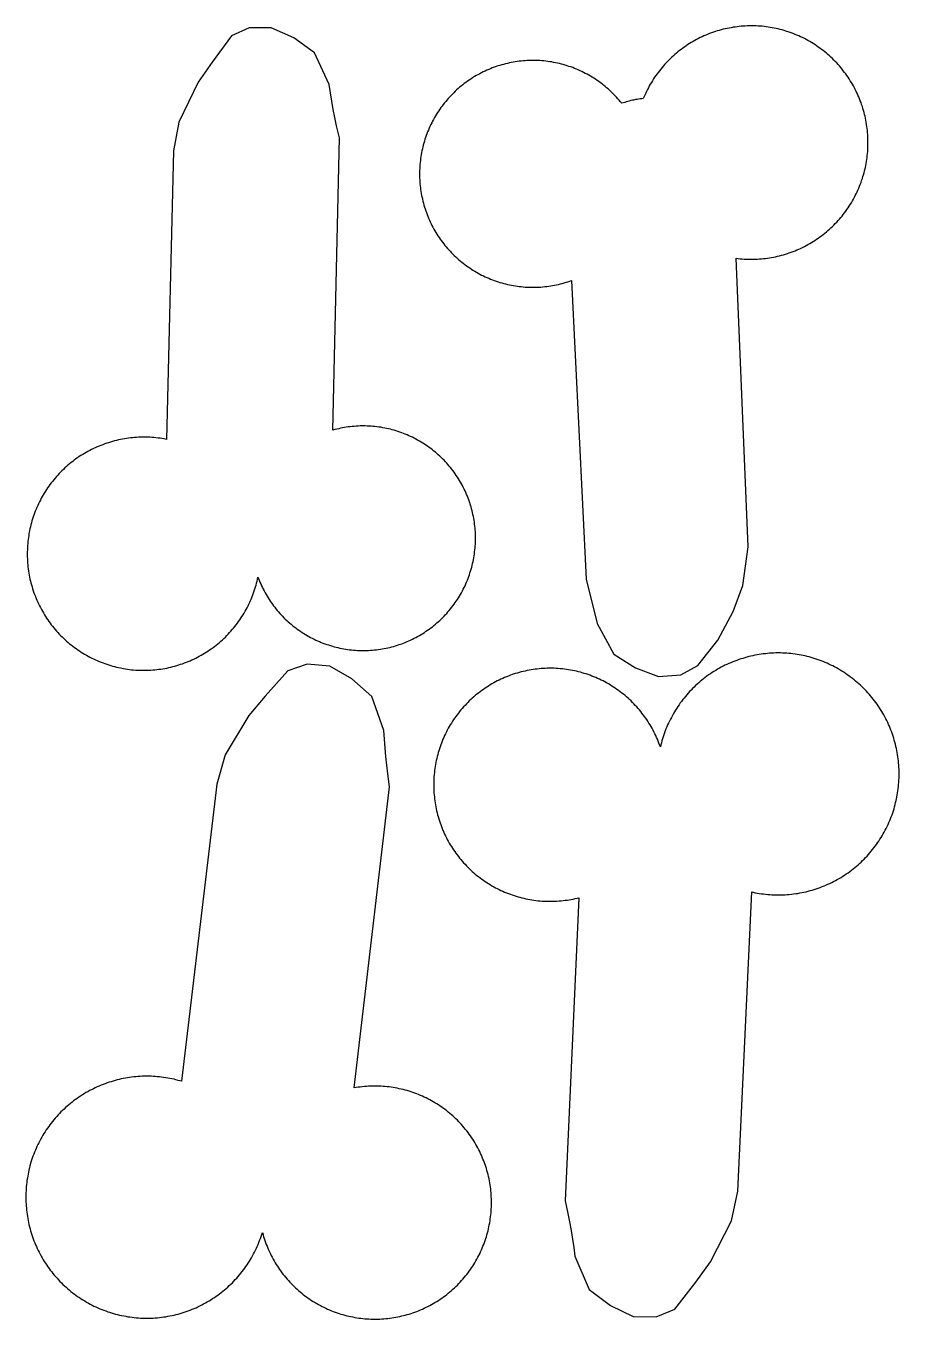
# Model space of a CAD drawing. Extents: x -246 to 246, y -104 to 199.
# Drawn here: x 151.17 to 160.8, y -1.19 to 13.06 of the extents above; entities that cross this region are included whole.
import ezdxf

# ---------------------------------------------------------------- set-up
doc = ezdxf.new("R2010")
doc.units = 0
doc.layers.add('Add_Red', color=1, linetype='Continuous')

msp = doc.modelspace()

# ---------------------------------------------------------------- linework, layer by layer
at = {"layer": 'Add_Red'}
for points in [[(152.506, 5.959), (152.528, 5.96), (152.551, 5.961), (152.573, 5.963), (152.595, 5.965), (152.618, 5.967), (152.64, 5.97), (152.662, 5.973), (152.684, 5.976), (152.706, 5.98), (152.728, 5.984), (152.75, 5.989), (152.772, 5.994), (152.794, 6), (152.816, 6.005), (152.837, 6.011), (152.859, 6.018), (152.88, 6.025), (152.901, 6.032), (152.922, 6.04), (152.943, 6.048), (152.964, 6.056), (152.985, 6.065), (153.005, 6.074), (153.025, 6.083), (153.046, 6.093), (153.066, 6.103), (153.085, 6.114), (153.105, 6.125), (153.124, 6.136), (153.144, 6.147), (153.163, 6.159), (153.181, 6.171), (153.2, 6.184), (153.218, 6.197), (153.237, 6.21), (153.254, 6.223), (153.272, 6.237), (153.29, 6.251), (153.307, 6.266), (153.324, 6.28), (153.34, 6.295), (153.357, 6.311), (153.373, 6.326), (153.389, 6.342), (153.404, 6.358), (153.42, 6.374), (153.435, 6.391), (153.449, 6.408), (153.464, 6.425), (153.478, 6.442), (153.492, 6.46), (153.505, 6.478), (153.519, 6.496), (153.531, 6.514), (153.544, 6.533), (153.556, 6.552), (153.568, 6.571), (153.58, 6.59), (153.591, 6.609), (153.602, 6.629), (153.612, 6.649), (153.623, 6.669), (153.632, 6.689), (153.642, 6.709), (153.651, 6.73), (153.66, 6.75), (153.668, 6.771), (153.676, 6.792), (153.684, 6.813), (153.691, 6.834), (153.698, 6.855), (153.705, 6.877), (153.711, 6.898), (153.717, 6.92), (153.722, 6.942), (153.728, 6.964), (153.732, 6.985), (153.746, 6.951), (153.754, 6.931), (153.763, 6.911), (153.772, 6.891), (153.781, 6.872), (153.79, 6.853), (153.8, 6.833), (153.811, 6.814), (153.821, 6.796), (153.832, 6.777), (153.844, 6.759), (153.855, 6.74), (153.867, 6.722), (153.879, 6.705), (153.892, 6.687), (153.905, 6.67), (153.918, 6.653), (153.931, 6.636), (153.945, 6.619), (153.959, 6.603), (153.973, 6.586), (153.988, 6.57), (154.003, 6.555), (154.018, 6.539), (154.033, 6.524), (154.049, 6.509), (154.065, 6.495), (154.081, 6.481), (154.097, 6.467), (154.114, 6.453), (154.131, 6.439), (154.148, 6.426), (154.166, 6.413), (154.183, 6.401), (154.201, 6.389), (154.219, 6.377), (154.237, 6.365), (154.256, 6.354), (154.274, 6.343), (154.293, 6.332), (154.312, 6.322), (154.331, 6.312), (154.35, 6.302), (154.37, 6.293), (154.39, 6.284), (154.409, 6.275), (154.429, 6.267), (154.449, 6.259), (154.47, 6.252), (154.49, 6.244), (154.51, 6.238), (154.531, 6.231), (154.552, 6.225), (154.572, 6.219), (154.593, 6.214), (154.614, 6.209), (154.635, 6.204), (154.657, 6.2), (154.678, 6.196), (154.699, 6.192), (154.72, 6.189), (154.742, 6.186), (154.763, 6.184), (154.785, 6.182), (154.806, 6.18), (154.828, 6.179), (154.849, 6.178), (154.871, 6.177), (154.893, 6.177), (154.93, 6.178), (154.952, 6.179), (154.973, 6.18), (154.995, 6.181), (155.016, 6.183), (155.038, 6.186), (155.059, 6.188), (155.081, 6.191), (155.102, 6.195), (155.123, 6.199), (155.144, 6.203), (155.165, 6.208), (155.186, 6.212), (155.207, 6.218), (155.228, 6.223), (155.249, 6.229), (155.269, 6.236), (155.29, 6.243), (155.316, 6.252), (155.336, 6.259), (155.356, 6.267), (155.376, 6.275), (155.396, 6.284), (155.415, 6.293), (155.435, 6.302), (155.454, 6.312), (155.473, 6.322), (155.492, 6.332), (155.511, 6.343), (155.53, 6.354), (155.548, 6.365), (155.566, 6.377), (155.584, 6.389), (155.602, 6.401), (155.62, 6.413), (155.637, 6.426), (155.654, 6.439), (155.671, 6.453), (155.688, 6.467), (155.704, 6.481), (155.72, 6.495), (155.736, 6.509), (155.752, 6.524), (155.767, 6.539), (155.783, 6.555), (155.797, 6.57), (155.812, 6.586), (155.826, 6.603), (155.84, 6.619), (155.854, 6.636), (155.867, 6.653), (155.881, 6.67), (155.893, 6.687), (155.906, 6.705), (155.918, 6.722), (155.93, 6.74), (155.942, 6.759), (155.953, 6.777), (155.964, 6.796), (155.975, 6.814), (155.985, 6.833), (155.995, 6.853), (156.005, 6.872), (156.014, 6.891), (156.023, 6.911), (156.031, 6.931), (156.04, 6.951), (156.048, 6.971), (156.055, 6.991), (156.062, 7.011), (156.069, 7.032), (156.076, 7.052), (156.082, 7.073), (156.088, 7.094), (156.093, 7.115), (156.098, 7.136), (156.103, 7.157), (156.107, 7.178), (156.111, 7.199), (156.114, 7.221), (156.118, 7.242), (156.12, 7.263), (156.123, 7.285), (156.125, 7.306), (156.127, 7.328), (156.128, 7.349), (156.129, 7.371), (156.13, 7.393), (156.13, 7.414), (156.129, 7.44), (156.129, 7.462), (156.128, 7.483), (156.126, 7.505), (156.125, 7.526), (156.122, 7.548), (156.12, 7.569), (156.117, 7.59), (156.114, 7.612), (156.11, 7.633), (156.106, 7.654), (156.102, 7.675), (156.097, 7.697), (156.092, 7.717), (156.086, 7.738), (156.081, 7.759), (156.074, 7.78), (156.062, 7.817), (156.055, 7.837), (156.048, 7.857), (156.04, 7.878), (156.031, 7.897), (156.023, 7.917), (156.014, 7.937), (156.005, 7.956), (155.995, 7.976), (155.985, 7.995), (155.975, 8.014), (155.964, 8.033), (155.953, 8.051), (155.942, 8.07), (155.93, 8.088), (155.918, 8.106), (155.906, 8.124), (155.893, 8.141), (155.881, 8.159), (155.867, 8.176), (155.854, 8.193), (155.84, 8.209), (155.826, 8.226), (155.812, 8.242), (155.797, 8.258), (155.783, 8.273), (155.767, 8.289), (155.752, 8.304), (155.736, 8.319), (155.72, 8.333), (155.704, 8.348), (155.688, 8.362), (155.671, 8.375), (155.654, 8.389), (155.637, 8.402), (155.62, 8.415), (155.602, 8.427), (155.584, 8.44), (155.566, 8.452), (155.548, 8.463), (155.53, 8.474), (155.511, 8.485), (155.492, 8.496), (155.473, 8.506), (155.454, 8.516), (155.435, 8.526), (155.415, 8.535), (155.396, 8.544), (155.376, 8.553), (155.356, 8.561), (155.336, 8.569), (155.316, 8.577), (155.295, 8.584), (155.275, 8.591), (155.254, 8.597), (155.234, 8.603), (155.213, 8.609), (155.192, 8.614), (155.171, 8.619), (155.15, 8.624), (155.129, 8.628), (155.107, 8.632), (155.086, 8.636), (155.065, 8.639), (155.043, 8.642), (155.022, 8.644), (155, 8.646), (154.979, 8.648), (154.957, 8.649), (154.936, 8.65), (154.914, 8.651), (154.893, 8.651), (154.857, 8.651), (154.835, 8.65), (154.814, 8.649), (154.792, 8.647), (154.771, 8.645), (154.749, 8.643), (154.728, 8.64), (154.706, 8.637), (154.685, 8.634), (154.664, 8.63), (154.643, 8.626), (154.622, 8.621), (154.601, 8.616), (154.58, 8.611), (154.559, 8.605), (154.631, 11.824), (154.599, 11.959), (154.579, 12.049), (154.561, 12.139), (154.545, 12.23), (154.53, 12.321), (154.516, 12.413), (154.354, 12.762), (154.126, 12.927), (153.879, 13.039), (153.636, 13.036), (153.441, 12.949), (153.226, 12.659), (153.072, 12.439), (152.86, 11.999), (152.802, 11.681), (152.726, 8.503), (152.697, 8.508), (152.675, 8.512), (152.653, 8.515), (152.631, 8.518), (152.608, 8.521), (152.586, 8.523), (152.564, 8.524), (152.541, 8.526), (152.519, 8.527), (152.497, 8.527), (152.474, 8.528), (152.438, 8.527), (152.416, 8.526), (152.394, 8.525), (152.371, 8.523), (152.349, 8.521), (152.327, 8.519), (152.304, 8.516), (152.282, 8.513), (152.26, 8.51), (152.238, 8.506), (152.216, 8.501), (152.194, 8.497), (152.172, 8.492), (152.15, 8.486), (152.129, 8.48), (152.107, 8.474), (152.086, 8.467), (152.065, 8.46), (152.043, 8.453), (152.022, 8.445), (152.001, 8.437), (151.981, 8.429), (151.96, 8.42), (151.94, 8.411), (151.919, 8.402), (151.899, 8.392), (151.879, 8.381), (151.859, 8.371), (151.84, 8.36), (151.82, 8.349), (151.801, 8.337), (151.782, 8.325), (151.763, 8.313), (151.745, 8.3), (151.727, 8.288), (151.708, 8.274), (151.691, 8.261), (151.673, 8.247), (151.656, 8.233), (151.638, 8.218), (151.621, 8.204), (151.605, 8.189), (151.588, 8.173), (151.572, 8.158), (151.557, 8.142), (151.541, 8.126), (151.526, 8.109), (151.511, 8.093), (151.496, 8.076), (151.482, 8.058), (151.468, 8.041), (151.454, 8.023), (151.44, 8.005), (151.427, 7.987), (151.414, 7.969), (151.402, 7.95), (151.39, 7.931), (151.378, 7.912), (151.366, 7.893), (151.355, 7.874), (151.344, 7.854), (151.334, 7.834), (151.324, 7.814), (151.314, 7.794), (151.305, 7.774), (151.295, 7.753), (151.287, 7.733), (151.278, 7.712), (151.27, 7.691), (151.263, 7.67), (151.256, 7.649), (151.249, 7.627), (151.242, 7.606), (151.236, 7.584), (151.23, 7.563), (151.225, 7.541), (151.22, 7.519), (151.215, 7.497), (151.209, 7.466), (151.206, 7.444), (151.202, 7.422), (151.199, 7.4), (151.197, 7.378), (151.195, 7.355), (151.193, 7.333), (151.192, 7.311), (151.191, 7.288), (151.19, 7.266), (151.19, 7.243), (151.19, 7.21), (151.191, 7.187), (151.192, 7.165), (151.194, 7.142), (151.196, 7.12), (151.198, 7.098), (151.201, 7.076), (151.204, 7.053), (151.207, 7.031), (151.211, 7.009), (151.216, 6.987), (151.22, 6.965), (151.225, 6.943), (151.231, 6.922), (151.237, 6.9), (151.243, 6.878), (151.249, 6.857), (151.256, 6.836), (151.264, 6.814), (151.271, 6.793), (151.279, 6.772), (151.288, 6.752), (151.296, 6.731), (151.306, 6.711), (151.315, 6.69), (151.325, 6.67), (151.335, 6.65), (151.346, 6.63), (151.356, 6.611), (151.368, 6.591), (151.379, 6.572), (151.391, 6.553), (151.403, 6.534), (151.416, 6.516), (151.429, 6.497), (151.442, 6.479), (151.455, 6.461), (151.469, 6.444), (151.483, 6.426), (151.498, 6.409), (151.512, 6.392), (151.527, 6.376), (151.543, 6.359), (151.558, 6.343), (151.574, 6.327), (151.59, 6.312), (151.607, 6.296), (151.623, 6.281), (151.64, 6.267), (151.657, 6.252), (151.675, 6.238), (151.692, 6.224), (151.71, 6.211), (151.728, 6.198), (151.747, 6.185), (151.765, 6.172), (151.784, 6.16), (151.803, 6.148), (151.822, 6.137), (151.842, 6.125), (151.861, 6.115), (151.881, 6.104), (151.901, 6.094), (151.921, 6.084), (151.942, 6.075), (151.962, 6.066), (151.983, 6.057), (152.004, 6.048), (152.025, 6.04), (152.046, 6.033), (152.067, 6.025), (152.088, 6.018), (152.11, 6.012), (152.131, 6.006), (152.153, 6), (152.174, 5.995), (152.196, 5.989), (152.218, 5.985), (152.251, 5.979), (152.273, 5.975), (152.295, 5.972), (152.318, 5.969), (152.34, 5.966), (152.362, 5.964), (152.385, 5.962), (152.407, 5.961), (152.429, 5.96), (152.452, 5.959), (152.474, 5.959), (152.506, 5.959)], [(158.391, 5.911), (158.58, 6.011), (158.801, 6.291), (158.968, 6.607), (159.076, 6.895), (159.135, 7.319), (159.001, 10.499), (159.024, 10.496), (159.046, 10.494), (159.068, 10.492), (159.091, 10.49), (159.113, 10.489), (159.135, 10.488), (159.17, 10.488), (159.192, 10.488), (159.215, 10.489), (159.237, 10.49), (159.26, 10.491), (159.282, 10.493), (159.304, 10.495), (159.327, 10.497), (159.349, 10.5), (159.371, 10.504), (159.393, 10.507), (159.415, 10.511), (159.437, 10.516), (159.459, 10.521), (159.481, 10.526), (159.503, 10.532), (159.524, 10.538), (159.546, 10.544), (159.567, 10.551), (159.588, 10.558), (159.61, 10.565), (159.631, 10.573), (159.651, 10.581), (159.672, 10.59), (159.693, 10.599), (159.713, 10.608), (159.733, 10.618), (159.754, 10.628), (159.773, 10.638), (159.793, 10.649), (159.813, 10.66), (159.832, 10.671), (159.851, 10.683), (159.87, 10.695), (159.889, 10.708), (159.907, 10.72), (159.926, 10.733), (159.944, 10.747), (159.961, 10.76), (159.979, 10.774), (159.996, 10.789), (160.013, 10.803), (160.03, 10.818), (160.047, 10.833), (160.063, 10.849), (160.079, 10.864), (160.095, 10.88), (160.11, 10.897), (160.125, 10.913), (160.14, 10.93), (160.155, 10.947), (160.169, 10.964), (160.183, 10.982), (160.197, 11), (160.21, 11.018), (160.223, 11.036), (160.236, 11.054), (160.248, 11.073), (160.26, 11.092), (160.272, 11.111), (160.283, 11.131), (160.294, 11.15), (160.305, 11.17), (160.315, 11.19), (160.325, 11.21), (160.335, 11.23), (160.344, 11.25), (160.353, 11.271), (160.362, 11.292), (160.37, 11.313), (160.378, 11.334), (160.385, 11.355), (160.393, 11.376), (160.399, 11.398), (160.406, 11.419), (160.412, 11.441), (160.417, 11.462), (160.426, 11.497), (160.43, 11.519), (160.434, 11.541), (160.438, 11.563), (160.442, 11.586), (160.445, 11.608), (160.447, 11.63), (160.45, 11.652), (160.452, 11.675), (160.453, 11.697), (160.454, 11.72), (160.455, 11.742), (160.455, 11.773), (160.455, 11.796), (160.455, 11.818), (160.454, 11.841), (160.452, 11.863), (160.451, 11.885), (160.448, 11.908), (160.446, 11.93), (160.443, 11.952), (160.44, 11.974), (160.436, 11.997), (160.432, 12.019), (160.427, 12.041), (160.423, 12.063), (160.417, 12.084), (160.412, 12.106), (160.406, 12.128), (160.399, 12.149), (160.393, 12.171), (160.385, 12.192), (160.378, 12.213), (160.37, 12.234), (160.362, 12.255), (160.353, 12.276), (160.344, 12.296), (160.335, 12.317), (160.325, 12.337), (160.315, 12.357), (160.305, 12.377), (160.294, 12.397), (160.283, 12.416), (160.272, 12.436), (160.26, 12.455), (160.248, 12.474), (160.236, 12.492), (160.223, 12.511), (160.21, 12.529), (160.197, 12.547), (160.183, 12.565), (160.169, 12.582), (160.155, 12.6), (160.14, 12.617), (160.125, 12.634), (160.11, 12.65), (160.095, 12.666), (160.079, 12.682), (160.063, 12.698), (160.047, 12.714), (160.03, 12.729), (160.013, 12.744), (159.996, 12.758), (159.979, 12.772), (159.961, 12.786), (159.944, 12.8), (159.926, 12.813), (159.907, 12.826), (159.889, 12.839), (159.87, 12.852), (159.851, 12.864), (159.832, 12.875), (159.813, 12.887), (159.793, 12.898), (159.773, 12.908), (159.754, 12.919), (159.733, 12.929), (159.713, 12.939), (159.693, 12.948), (159.672, 12.957), (159.651, 12.965), (159.631, 12.974), (159.61, 12.981), (159.588, 12.989), (159.551, 13.001), (159.53, 13.008), (159.508, 13.014), (159.487, 13.019), (159.465, 13.025), (159.443, 13.03), (159.421, 13.034), (159.399, 13.038), (159.377, 13.042), (159.355, 13.046), (159.332, 13.049), (159.31, 13.051), (159.288, 13.054), (159.265, 13.055), (159.243, 13.057), (159.221, 13.058), (159.198, 13.059), (159.17, 13.059), (159.147, 13.059), (159.125, 13.058), (159.103, 13.057), (159.08, 13.056), (159.058, 13.054), (159.035, 13.052), (159.013, 13.049), (158.991, 13.046), (158.969, 13.043), (158.947, 13.039), (158.925, 13.035), (158.903, 13.031), (158.881, 13.026), (158.859, 13.021), (158.837, 13.015), (158.815, 13.009), (158.794, 13.003), (158.773, 12.996), (158.751, 12.989), (158.73, 12.981), (158.709, 12.974), (158.688, 12.965), (158.668, 12.957), (158.647, 12.948), (158.627, 12.939), (158.606, 12.929), (158.586, 12.919), (158.566, 12.908), (158.547, 12.898), (158.527, 12.887), (158.508, 12.875), (158.489, 12.864), (158.47, 12.852), (158.451, 12.839), (158.432, 12.826), (158.414, 12.813), (158.396, 12.8), (158.378, 12.786), (158.361, 12.772), (158.343, 12.758), (158.326, 12.744), (158.31, 12.729), (158.293, 12.714), (158.277, 12.698), (158.261, 12.682), (158.245, 12.666), (158.23, 12.65), (158.214, 12.634), (158.2, 12.617), (158.185, 12.6), (158.171, 12.582), (158.157, 12.565), (158.143, 12.547), (158.13, 12.529), (158.117, 12.511), (158.104, 12.492), (158.092, 12.474), (158.08, 12.455), (158.068, 12.436), (158.056, 12.416), (158.045, 12.397), (158.035, 12.377), (158.024, 12.357), (158.014, 12.337), (158.005, 12.317), (157.995, 12.296), (157.979, 12.257), (157.961, 12.256), (157.944, 12.254), (157.927, 12.251), (157.91, 12.249), (157.892, 12.246), (157.875, 12.242), (157.858, 12.239), (157.841, 12.235), (157.824, 12.231), (157.807, 12.226), (157.79, 12.222), (157.774, 12.216), (157.741, 12.206), (157.727, 12.223), (157.713, 12.239), (157.699, 12.256), (157.685, 12.272), (157.67, 12.288), (157.655, 12.304), (157.639, 12.319), (157.623, 12.334), (157.607, 12.349), (157.591, 12.364), (157.575, 12.378), (157.558, 12.392), (157.541, 12.406), (157.524, 12.419), (157.507, 12.432), (157.489, 12.445), (157.471, 12.458), (157.453, 12.47), (157.435, 12.482), (157.416, 12.494), (157.398, 12.505), (157.379, 12.516), (157.36, 12.526), (157.34, 12.536), (157.321, 12.546), (157.301, 12.556), (157.282, 12.565), (157.262, 12.574), (157.242, 12.583), (157.221, 12.591), (157.201, 12.599), (157.181, 12.606), (157.16, 12.613), (157.139, 12.62), (157.118, 12.626), (157.097, 12.632), (157.076, 12.638), (157.055, 12.643), (157.034, 12.648), (157.013, 12.653), (156.991, 12.657), (156.97, 12.661), (156.948, 12.664), (156.927, 12.667), (156.905, 12.67), (156.883, 12.672), (156.862, 12.674), (156.84, 12.676), (156.818, 12.677), (156.796, 12.678), (156.763, 12.678), (156.741, 12.678), (156.719, 12.677), (156.697, 12.676), (156.676, 12.675), (156.654, 12.673), (156.632, 12.671), (156.61, 12.669), (156.589, 12.666), (156.567, 12.663), (156.546, 12.659), (156.524, 12.655), (156.503, 12.651), (156.482, 12.646), (156.46, 12.641), (156.439, 12.635), (156.418, 12.63), (156.397, 12.623), (156.377, 12.617), (156.356, 12.61), (156.335, 12.603), (156.315, 12.595), (156.295, 12.587), (156.275, 12.579), (156.255, 12.57), (156.235, 12.561), (156.215, 12.552), (156.195, 12.542), (156.176, 12.532), (156.157, 12.521), (156.138, 12.511), (156.119, 12.5), (156.096, 12.485), (156.077, 12.473), (156.059, 12.461), (156.041, 12.449), (156.023, 12.436), (156.006, 12.423), (155.989, 12.409), (155.972, 12.396), (155.955, 12.382), (155.939, 12.368), (155.922, 12.353), (155.906, 12.338), (155.89, 12.323), (155.875, 12.308), (155.86, 12.292), (155.845, 12.276), (155.83, 12.26), (155.816, 12.244), (155.802, 12.227), (155.788, 12.21), (155.774, 12.193), (155.761, 12.176), (155.748, 12.158), (155.736, 12.14), (155.724, 12.122), (155.712, 12.104), (155.7, 12.086), (155.689, 12.067), (155.678, 12.048), (155.667, 12.029), (155.657, 12.01), (155.647, 11.99), (155.637, 11.971), (155.628, 11.951), (155.619, 11.931), (155.61, 11.911), (155.602, 11.891), (155.594, 11.871), (155.587, 11.85), (155.579, 11.83), (155.573, 11.809), (155.566, 11.788), (155.56, 11.767), (155.554, 11.746), (155.549, 11.725), (155.544, 11.704), (155.539, 11.683), (155.535, 11.661), (155.531, 11.64), (155.528, 11.618), (155.525, 11.597), (155.522, 11.575), (155.519, 11.553), (155.518, 11.532), (155.516, 11.51), (155.515, 11.488), (155.514, 11.466), (155.513, 11.429), (155.513, 11.407), (155.514, 11.385), (155.515, 11.363), (155.516, 11.341), (155.518, 11.32), (155.52, 11.298), (155.523, 11.276), (155.525, 11.255), (155.529, 11.233), (155.532, 11.212), (155.536, 11.19), (155.541, 11.169), (155.545, 11.148), (155.55, 11.126), (155.556, 11.105), (155.562, 11.084), (155.568, 11.063), (155.574, 11.042), (155.581, 11.022), (155.589, 11.001), (155.596, 10.981), (155.604, 10.961), (155.613, 10.94), (155.621, 10.92), (155.63, 10.901), (155.641, 10.879), (155.65, 10.86), (155.66, 10.84), (155.671, 10.821), (155.682, 10.802), (155.693, 10.783), (155.704, 10.765), (155.716, 10.747), (155.728, 10.728), (155.74, 10.71), (155.753, 10.693), (155.766, 10.675), (155.779, 10.658), (155.793, 10.641), (155.807, 10.624), (155.821, 10.607), (155.835, 10.591), (155.85, 10.575), (155.865, 10.559), (155.881, 10.544), (155.896, 10.528), (155.912, 10.514), (155.928, 10.499), (155.944, 10.484), (155.961, 10.47), (155.978, 10.456), (155.995, 10.443), (156.012, 10.43), (156.03, 10.417), (156.048, 10.404), (156.066, 10.392), (156.084, 10.38), (156.102, 10.368), (156.121, 10.357), (156.14, 10.346), (156.159, 10.335), (156.178, 10.324), (156.197, 10.314), (156.217, 10.305), (156.236, 10.295), (156.256, 10.286), (156.276, 10.278), (156.296, 10.269), (156.317, 10.261), (156.337, 10.254), (156.358, 10.247), (156.378, 10.24), (156.399, 10.233), (156.42, 10.227), (156.441, 10.221), (156.462, 10.216), (156.483, 10.211), (156.505, 10.206), (156.526, 10.202), (156.548, 10.198), (156.569, 10.194), (156.591, 10.191), (156.612, 10.188), (156.634, 10.186), (156.656, 10.184), (156.677, 10.182), (156.699, 10.181), (156.721, 10.18), (156.763, 10.179), (156.785, 10.179), (156.806, 10.18), (156.828, 10.181), (156.85, 10.182), (156.872, 10.184), (156.893, 10.186), (156.915, 10.188), (156.937, 10.191), (156.958, 10.194), (156.98, 10.198), (157.001, 10.202), (157.023, 10.206), (157.044, 10.211), (157.065, 10.216), (157.086, 10.222), (157.107, 10.228), (157.128, 10.234), (157.149, 10.24), (157.188, 10.254), (157.351, 6.963), (157.471, 6.475), (157.655, 6.137), (157.894, 5.987), (158.148, 5.892), (158.391, 5.911)], [(158.326, -1.079), (158.556, -0.783), (158.721, -0.558), (158.952, -0.107), (159.019, 0.222), (159.174, 3.517), (159.211, 3.509), (159.234, 3.505), (159.257, 3.501), (159.28, 3.498), (159.303, 3.495), (159.326, 3.492), (159.35, 3.49), (159.373, 3.488), (159.396, 3.486), (159.419, 3.485), (159.442, 3.485), (159.466, 3.485), (159.495, 3.485), (159.519, 3.486), (159.542, 3.487), (159.565, 3.488), (159.588, 3.49), (159.611, 3.493), (159.635, 3.495), (159.658, 3.499), (159.681, 3.502), (159.703, 3.506), (159.726, 3.51), (159.749, 3.515), (159.772, 3.52), (159.794, 3.526), (159.817, 3.532), (159.839, 3.538), (159.862, 3.545), (159.884, 3.552), (159.906, 3.559), (159.928, 3.567), (159.949, 3.576), (159.971, 3.584), (159.992, 3.593), (160.014, 3.603), (160.035, 3.612), (160.056, 3.622), (160.076, 3.633), (160.097, 3.644), (160.117, 3.655), (160.138, 3.666), (160.158, 3.678), (160.177, 3.691), (160.197, 3.703), (160.216, 3.716), (160.235, 3.729), (160.254, 3.743), (160.273, 3.757), (160.291, 3.771), (160.309, 3.786), (160.327, 3.801), (160.345, 3.816), (160.362, 3.831), (160.379, 3.847), (160.396, 3.863), (160.413, 3.88), (160.429, 3.896), (160.445, 3.913), (160.46, 3.93), (160.476, 3.948), (160.491, 3.966), (160.505, 3.984), (160.52, 4.002), (160.534, 4.021), (160.548, 4.039), (160.561, 4.058), (160.574, 4.078), (160.587, 4.097), (160.599, 4.117), (160.611, 4.137), (160.623, 4.157), (160.634, 4.177), (160.645, 4.197), (160.656, 4.218), (160.666, 4.239), (160.676, 4.26), (160.686, 4.281), (160.695, 4.303), (160.704, 4.324), (160.712, 4.346), (160.72, 4.368), (160.728, 4.39), (160.735, 4.412), (160.742, 4.434), (160.748, 4.456), (160.755, 4.479), (160.76, 4.501), (160.766, 4.524), (160.774, 4.563), (160.778, 4.586), (160.782, 4.609), (160.785, 4.632), (160.788, 4.655), (160.791, 4.678), (160.793, 4.701), (160.795, 4.724), (160.796, 4.748), (160.798, 4.771), (160.798, 4.794), (160.798, 4.817), (160.798, 4.845), (160.797, 4.868), (160.796, 4.891), (160.795, 4.915), (160.793, 4.938), (160.791, 4.961), (160.788, 4.984), (160.785, 5.007), (160.781, 5.03), (160.777, 5.053), (160.773, 5.076), (160.768, 5.099), (160.763, 5.121), (160.758, 5.144), (160.752, 5.166), (160.745, 5.189), (160.739, 5.211), (160.732, 5.233), (160.724, 5.255), (160.716, 5.277), (160.708, 5.299), (160.7, 5.321), (160.691, 5.342), (160.681, 5.363), (160.672, 5.384), (160.661, 5.405), (160.651, 5.426), (160.64, 5.447), (160.629, 5.467), (160.618, 5.487), (160.606, 5.507), (160.593, 5.527), (160.581, 5.547), (160.568, 5.566), (160.555, 5.585), (160.541, 5.604), (160.527, 5.623), (160.513, 5.641), (160.499, 5.659), (160.484, 5.677), (160.469, 5.695), (160.453, 5.712), (160.437, 5.729), (160.421, 5.746), (160.405, 5.763), (160.388, 5.779), (160.371, 5.795), (160.354, 5.811), (160.337, 5.826), (160.319, 5.841), (160.301, 5.856), (160.283, 5.87), (160.264, 5.884), (160.245, 5.898), (160.226, 5.911), (160.207, 5.925), (160.188, 5.937), (160.168, 5.95), (160.148, 5.962), (160.128, 5.974), (160.108, 5.985), (160.087, 5.996), (160.067, 6.007), (160.046, 6.017), (160.025, 6.027), (160.004, 6.036), (159.982, 6.046), (159.961, 6.055), (159.939, 6.063), (159.917, 6.071), (159.895, 6.079), (159.873, 6.086), (159.851, 6.093), (159.829, 6.1), (159.806, 6.106), (159.784, 6.111), (159.761, 6.117), (159.72, 6.125), (159.697, 6.13), (159.674, 6.134), (159.651, 6.137), (159.628, 6.14), (159.605, 6.143), (159.582, 6.145), (159.559, 6.147), (159.535, 6.148), (159.512, 6.149), (159.489, 6.15), (159.466, 6.15), (159.44, 6.15), (159.417, 6.149), (159.394, 6.148), (159.37, 6.147), (159.347, 6.145), (159.324, 6.142), (159.301, 6.14), (159.278, 6.137), (159.255, 6.133), (159.232, 6.129), (159.209, 6.125), (159.186, 6.12), (159.164, 6.115), (159.141, 6.11), (159.118, 6.104), (159.096, 6.098), (159.074, 6.091), (159.052, 6.084), (159.03, 6.077), (159.008, 6.069), (158.986, 6.061), (158.964, 6.052), (158.943, 6.043), (158.921, 6.034), (158.9, 6.024), (158.879, 6.014), (158.859, 6.004), (158.838, 5.993), (158.818, 5.982), (158.797, 5.97), (158.777, 5.958), (158.757, 5.946), (158.738, 5.934), (158.719, 5.921), (158.699, 5.908), (158.68, 5.894), (158.662, 5.88), (158.643, 5.866), (158.625, 5.851), (158.607, 5.837), (158.59, 5.822), (158.572, 5.806), (158.555, 5.79), (158.538, 5.774), (158.522, 5.758), (158.505, 5.741), (158.489, 5.724), (158.474, 5.707), (158.458, 5.69), (158.443, 5.672), (158.429, 5.654), (158.414, 5.636), (158.4, 5.617), (158.386, 5.599), (158.373, 5.58), (158.36, 5.561), (158.347, 5.541), (158.334, 5.521), (158.322, 5.502), (158.31, 5.482), (158.299, 5.461), (158.288, 5.441), (158.277, 5.42), (158.267, 5.399), (158.257, 5.378), (158.247, 5.357), (158.238, 5.336), (158.229, 5.314), (158.221, 5.293), (158.213, 5.271), (158.205, 5.249), (158.198, 5.227), (158.191, 5.205), (158.184, 5.182), (158.178, 5.16), (158.172, 5.137), (158.167, 5.115), (158.159, 5.137), (158.151, 5.158), (158.143, 5.179), (158.134, 5.199), (158.125, 5.22), (158.116, 5.24), (158.106, 5.261), (158.096, 5.281), (158.086, 5.3), (158.075, 5.32), (158.064, 5.34), (158.053, 5.359), (158.041, 5.378), (158.029, 5.397), (158.017, 5.416), (158.004, 5.434), (157.991, 5.452), (157.978, 5.47), (157.964, 5.488), (157.95, 5.506), (157.936, 5.523), (157.921, 5.54), (157.907, 5.557), (157.891, 5.573), (157.876, 5.59), (157.86, 5.606), (157.844, 5.621), (157.828, 5.637), (157.812, 5.652), (157.795, 5.667), (157.778, 5.681), (157.76, 5.695), (157.743, 5.709), (157.725, 5.723), (157.707, 5.736), (157.689, 5.749), (157.67, 5.762), (157.652, 5.774), (157.633, 5.786), (157.614, 5.798), (157.594, 5.809), (157.575, 5.821), (157.555, 5.831), (157.535, 5.842), (157.515, 5.852), (157.495, 5.861), (157.475, 5.87), (157.454, 5.879), (157.433, 5.888), (157.413, 5.896), (157.392, 5.904), (157.37, 5.912), (157.349, 5.919), (157.328, 5.925), (157.306, 5.932), (157.285, 5.938), (157.263, 5.943), (157.241, 5.949), (157.219, 5.953), (157.198, 5.958), (157.175, 5.962), (157.153, 5.966), (157.131, 5.969), (157.109, 5.972), (157.087, 5.974), (157.064, 5.977), (157.042, 5.978), (157.02, 5.98), (156.997, 5.981), (156.975, 5.981), (156.953, 5.981), (156.921, 5.981), (156.898, 5.98), (156.876, 5.979), (156.854, 5.978), (156.831, 5.976), (156.809, 5.973), (156.787, 5.971), (156.765, 5.968), (156.743, 5.964), (156.72, 5.96), (156.698, 5.956), (156.677, 5.951), (156.655, 5.946), (156.633, 5.941), (156.611, 5.935), (156.59, 5.929), (156.568, 5.923), (156.535, 5.912), (156.514, 5.904), (156.493, 5.896), (156.472, 5.888), (156.451, 5.879), (156.43, 5.87), (156.41, 5.861), (156.39, 5.852), (156.37, 5.842), (156.35, 5.831), (156.33, 5.821), (156.311, 5.809), (156.291, 5.798), (156.272, 5.786), (156.253, 5.774), (156.235, 5.762), (156.216, 5.749), (156.198, 5.736), (156.18, 5.723), (156.162, 5.709), (156.145, 5.695), (156.127, 5.681), (156.11, 5.667), (156.094, 5.652), (156.077, 5.637), (156.061, 5.621), (156.045, 5.606), (156.029, 5.59), (156.014, 5.573), (155.999, 5.557), (155.984, 5.54), (155.969, 5.523), (155.955, 5.506), (155.941, 5.488), (155.927, 5.47), (155.914, 5.452), (155.901, 5.434), (155.888, 5.416), (155.876, 5.397), (155.864, 5.378), (155.852, 5.359), (155.841, 5.34), (155.83, 5.32), (155.819, 5.3), (155.809, 5.281), (155.799, 5.261), (155.789, 5.24), (155.78, 5.22), (155.771, 5.199), (155.762, 5.179), (155.754, 5.158), (155.746, 5.137), (155.739, 5.116), (155.732, 5.094), (155.725, 5.073), (155.719, 5.052), (155.713, 5.03), (155.707, 5.008), (155.702, 4.987), (155.697, 4.965), (155.692, 4.943), (155.688, 4.921), (155.685, 4.899), (155.681, 4.876), (155.678, 4.854), (155.676, 4.832), (155.674, 4.81), (155.672, 4.787), (155.671, 4.765), (155.67, 4.743), (155.669, 4.72), (155.669, 4.698), (155.67, 4.656), (155.671, 4.633), (155.672, 4.611), (155.674, 4.589), (155.676, 4.566), (155.678, 4.544), (155.681, 4.522), (155.684, 4.5), (155.688, 4.478), (155.692, 4.456), (155.696, 4.434), (155.701, 4.412), (155.706, 4.39), (155.712, 4.368), (155.718, 4.347), (155.725, 4.323), (155.732, 4.301), (155.739, 4.28), (155.746, 4.259), (155.754, 4.238), (155.762, 4.217), (155.771, 4.196), (155.78, 4.176), (155.789, 4.155), (155.799, 4.135), (155.809, 4.115), (155.819, 4.095), (155.83, 4.076), (155.841, 4.056), (155.852, 4.037), (155.864, 4.018), (155.876, 3.999), (155.888, 3.98), (155.901, 3.962), (155.914, 3.943), (155.927, 3.925), (155.941, 3.908), (155.955, 3.89), (155.969, 3.873), (155.984, 3.856), (155.999, 3.839), (156.014, 3.822), (156.029, 3.806), (156.045, 3.79), (156.061, 3.774), (156.077, 3.759), (156.094, 3.744), (156.11, 3.729), (156.127, 3.715), (156.145, 3.7), (156.162, 3.686), (156.18, 3.673), (156.198, 3.659), (156.216, 3.646), (156.235, 3.634), (156.253, 3.621), (156.272, 3.609), (156.291, 3.598), (156.311, 3.586), (156.33, 3.575), (156.35, 3.564), (156.37, 3.554), (156.39, 3.544), (156.41, 3.534), (156.43, 3.525), (156.451, 3.516), (156.472, 3.508), (156.493, 3.499), (156.514, 3.492), (156.535, 3.484), (156.556, 3.477), (156.577, 3.47), (156.599, 3.464), (156.62, 3.458), (156.642, 3.452), (156.664, 3.447), (156.686, 3.442), (156.708, 3.438), (156.73, 3.434), (156.752, 3.43), (156.774, 3.427), (156.796, 3.424), (156.818, 3.421), (156.841, 3.419), (156.863, 3.417), (156.885, 3.416), (156.908, 3.415), (156.93, 3.414), (156.953, 3.414), (156.983, 3.415), (157.005, 3.415), (157.027, 3.416), (157.05, 3.418), (157.072, 3.42), (157.094, 3.422), (157.117, 3.425), (157.139, 3.428), (157.161, 3.431), (157.183, 3.435), (157.205, 3.439), (157.227, 3.444), (157.249, 3.449), (157.27, 3.454), (157.118, 0.116), (157.149, -0.024), (157.167, -0.118), (157.184, -0.212), (157.199, -0.307), (157.212, -0.401), (157.224, -0.497), (157.383, -0.863), (157.616, -1.039), (157.869, -1.161), (158.122, -1.164), (158.326, -1.079)], [(155.052, -1.189), (155.075, -1.188), (155.097, -1.187), (155.119, -1.185), (155.142, -1.183), (155.164, -1.181), (155.186, -1.179), (155.208, -1.175), (155.231, -1.172), (155.253, -1.168), (155.275, -1.164), (155.297, -1.159), (155.318, -1.154), (155.355, -1.145), (155.376, -1.139), (155.398, -1.133), (155.419, -1.126), (155.44, -1.119), (155.461, -1.112), (155.482, -1.104), (155.503, -1.096), (155.524, -1.087), (155.544, -1.078), (155.565, -1.069), (155.585, -1.059), (155.605, -1.049), (155.625, -1.039), (155.645, -1.028), (155.664, -1.017), (155.683, -1.006), (155.703, -0.994), (155.721, -0.982), (155.74, -0.97), (155.759, -0.957), (155.777, -0.944), (155.795, -0.931), (155.813, -0.917), (155.83, -0.903), (155.847, -0.889), (155.864, -0.874), (155.881, -0.859), (155.898, -0.844), (155.914, -0.829), (155.93, -0.813), (155.946, -0.797), (155.961, -0.781), (155.976, -0.764), (155.991, -0.748), (156.006, -0.73), (156.02, -0.713), (156.034, -0.696), (156.047, -0.678), (156.061, -0.66), (156.074, -0.642), (156.087, -0.623), (156.099, -0.605), (156.111, -0.586), (156.123, -0.567), (156.134, -0.547), (156.145, -0.528), (156.156, -0.508), (156.166, -0.488), (156.176, -0.468), (156.186, -0.448), (156.195, -0.427), (156.204, -0.407), (156.212, -0.386), (156.221, -0.365), (156.229, -0.344), (156.236, -0.323), (156.243, -0.302), (156.25, -0.281), (156.256, -0.259), (156.262, -0.238), (156.268, -0.216), (156.273, -0.194), (156.278, -0.172), (156.282, -0.15), (156.286, -0.128), (156.29, -0.106), (156.293, -0.084), (156.296, -0.062), (156.299, -0.04), (156.301, -0.017), (156.303, 0.005), (156.304, 0.027), (156.305, 0.05), (156.306, 0.072), (156.306, 0.095), (156.305, 0.135), (156.304, 0.157), (156.303, 0.18), (156.301, 0.202), (156.299, 0.224), (156.297, 0.247), (156.294, 0.269), (156.291, 0.291), (156.287, 0.313), (156.283, 0.335), (156.279, 0.357), (156.273, 0.383), (156.268, 0.405), (156.262, 0.427), (156.256, 0.448), (156.25, 0.47), (156.243, 0.491), (156.236, 0.513), (156.229, 0.534), (156.221, 0.555), (156.212, 0.575), (156.204, 0.596), (156.195, 0.617), (156.186, 0.637), (156.176, 0.657), (156.166, 0.677), (156.156, 0.697), (156.145, 0.717), (156.134, 0.736), (156.123, 0.756), (156.111, 0.775), (156.099, 0.794), (156.087, 0.812), (156.074, 0.831), (156.061, 0.849), (156.047, 0.867), (156.034, 0.885), (156.02, 0.902), (156.006, 0.92), (155.991, 0.937), (155.976, 0.954), (155.961, 0.97), (155.946, 0.986), (155.93, 1.002), (155.914, 1.018), (155.898, 1.033), (155.881, 1.049), (155.864, 1.063), (155.847, 1.078), (155.83, 1.092), (155.813, 1.106), (155.795, 1.12), (155.777, 1.133), (155.759, 1.146), (155.74, 1.159), (155.721, 1.171), (155.703, 1.183), (155.683, 1.195), (155.664, 1.206), (155.645, 1.217), (155.625, 1.228), (155.605, 1.238), (155.585, 1.248), (155.565, 1.258), (155.544, 1.267), (155.524, 1.276), (155.503, 1.285), (155.482, 1.293), (155.461, 1.301), (155.44, 1.308), (155.419, 1.315), (155.398, 1.322), (155.376, 1.329), (155.355, 1.335), (155.333, 1.34), (155.311, 1.345), (155.289, 1.35), (155.267, 1.355), (155.245, 1.359), (155.223, 1.362), (155.201, 1.366), (155.179, 1.369), (155.156, 1.371), (155.134, 1.373), (155.112, 1.375), (155.089, 1.377), (155.067, 1.377), (155.045, 1.378), (155.022, 1.378), (154.994, 1.378), (154.972, 1.377), (154.949, 1.376), (154.927, 1.375), (154.905, 1.373), (154.882, 1.371), (154.86, 1.368), (154.838, 1.365), (154.816, 1.362), (154.794, 1.358), (155.183, 4.676), (155.162, 4.818), (155.151, 4.913), (155.141, 5.009), (155.133, 5.104), (155.126, 5.199), (155.121, 5.295), (154.988, 5.672), (154.768, 5.865), (154.525, 6.004), (154.273, 6.025), (154.063, 5.954), (153.813, 5.675), (153.632, 5.463), (153.37, 5.029), (153.279, 4.706), (152.89, 1.431), (152.852, 1.441), (152.829, 1.447), (152.807, 1.453), (152.784, 1.458), (152.761, 1.462), (152.738, 1.467), (152.716, 1.47), (152.693, 1.474), (152.669, 1.477), (152.646, 1.48), (152.623, 1.482), (152.6, 1.484), (152.577, 1.485), (152.554, 1.486), (152.53, 1.487), (152.507, 1.487), (152.479, 1.487), (152.456, 1.486), (152.433, 1.485), (152.409, 1.483), (152.386, 1.481), (152.363, 1.479), (152.34, 1.476), (152.317, 1.473), (152.294, 1.47), (152.271, 1.466), (152.248, 1.461), (152.225, 1.457), (152.203, 1.452), (152.18, 1.446), (152.158, 1.44), (152.135, 1.434), (152.113, 1.427), (152.091, 1.42), (152.069, 1.413), (152.047, 1.405), (152.025, 1.397), (152.003, 1.388), (151.982, 1.379), (151.961, 1.37), (151.94, 1.36), (151.919, 1.35), (151.898, 1.339), (151.877, 1.329), (151.857, 1.317), (151.837, 1.306), (151.817, 1.294), (151.797, 1.282), (151.777, 1.269), (151.758, 1.256), (151.739, 1.243), (151.72, 1.23), (151.701, 1.216), (151.683, 1.201), (151.665, 1.187), (151.647, 1.172), (151.629, 1.157), (151.612, 1.141), (151.595, 1.126), (151.578, 1.11), (151.561, 1.093), (151.545, 1.077), (151.529, 1.06), (151.514, 1.042), (151.498, 1.025), (151.483, 1.007), (151.468, 0.989), (151.454, 0.971), (151.44, 0.952), (151.426, 0.934), (151.413, 0.915), (151.4, 0.895), (151.387, 0.876), (151.374, 0.856), (151.362, 0.836), (151.351, 0.816), (151.339, 0.796), (151.328, 0.776), (151.318, 0.755), (151.307, 0.734), (151.297, 0.713), (151.288, 0.692), (151.279, 0.671), (151.27, 0.649), (151.261, 0.627), (151.253, 0.606), (151.245, 0.584), (151.238, 0.562), (151.231, 0.539), (151.22, 0.499), (151.214, 0.477), (151.209, 0.454), (151.204, 0.431), (151.199, 0.408), (151.195, 0.386), (151.191, 0.363), (151.187, 0.34), (151.184, 0.317), (151.182, 0.293), (151.179, 0.27), (151.178, 0.247), (151.176, 0.224), (151.175, 0.201), (151.175, 0.177), (151.174, 0.154), (151.175, 0.128), (151.175, 0.105), (151.176, 0.082), (151.178, 0.059), (151.18, 0.035), (151.182, 0.012), (151.185, -0.011), (151.188, -0.034), (151.191, -0.057), (151.195, -0.08), (151.199, -0.103), (151.204, -0.125), (151.209, -0.148), (151.215, -0.171), (151.221, -0.193), (151.227, -0.216), (151.233, -0.238), (151.24, -0.26), (151.248, -0.282), (151.256, -0.304), (151.264, -0.326), (151.272, -0.347), (151.281, -0.369), (151.291, -0.39), (151.3, -0.411), (151.31, -0.432), (151.321, -0.453), (151.332, -0.474), (151.343, -0.494), (151.354, -0.514), (151.366, -0.534), (151.378, -0.554), (151.391, -0.574), (151.404, -0.593), (151.417, -0.612), (151.43, -0.631), (151.444, -0.65), (151.459, -0.668), (151.473, -0.686), (151.488, -0.704), (151.503, -0.722), (151.518, -0.739), (151.534, -0.757), (151.55, -0.773), (151.567, -0.79), (151.583, -0.806), (151.6, -0.822), (151.617, -0.838), (151.635, -0.853), (151.652, -0.868), (151.67, -0.883), (151.689, -0.898), (151.707, -0.912), (151.726, -0.925), (151.745, -0.939), (151.764, -0.952), (151.783, -0.965), (151.803, -0.977), (151.823, -0.989), (151.843, -1.001), (151.863, -1.013), (151.884, -1.024), (151.904, -1.034), (151.925, -1.045), (151.946, -1.055), (151.967, -1.064), (151.989, -1.074), (152.01, -1.082), (152.032, -1.091), (152.054, -1.099), (152.076, -1.107), (152.098, -1.114), (152.12, -1.121), (152.162, -1.133), (152.185, -1.139), (152.207, -1.144), (152.23, -1.149), (152.253, -1.154), (152.276, -1.158), (152.299, -1.162), (152.322, -1.165), (152.345, -1.169), (152.368, -1.171), (152.391, -1.173), (152.414, -1.175), (152.437, -1.177), (152.461, -1.178), (152.484, -1.178), (152.507, -1.178), (152.531, -1.178), (152.554, -1.178), (152.577, -1.177), (152.601, -1.175), (152.624, -1.173), (152.647, -1.171), (152.67, -1.168), (152.693, -1.165), (152.716, -1.162), (152.739, -1.158), (152.762, -1.154), (152.785, -1.149), (152.807, -1.144), (152.83, -1.139), (152.852, -1.133), (152.875, -1.127), (152.897, -1.12), (152.919, -1.113), (152.941, -1.106), (152.963, -1.098), (152.985, -1.09), (153.007, -1.081), (153.028, -1.072), (153.05, -1.063), (153.071, -1.053), (153.092, -1.043), (153.113, -1.033), (153.133, -1.022), (153.154, -1.011), (153.174, -1), (153.194, -0.988), (153.214, -0.976), (153.233, -0.963), (153.253, -0.95), (153.272, -0.937), (153.291, -0.924), (153.309, -0.91), (153.328, -0.896), (153.346, -0.881), (153.364, -0.866), (153.382, -0.851), (153.399, -0.836), (153.416, -0.82), (153.433, -0.804), (153.45, -0.788), (153.466, -0.771), (153.482, -0.754), (153.498, -0.737), (153.513, -0.72), (153.528, -0.702), (153.543, -0.684), (153.558, -0.666), (153.572, -0.647), (153.586, -0.629), (153.599, -0.61), (153.612, -0.591), (153.625, -0.571), (153.638, -0.552), (153.65, -0.532), (153.661, -0.512), (153.673, -0.491), (153.684, -0.471), (153.695, -0.45), (153.705, -0.43), (153.715, -0.409), (153.725, -0.387), (153.734, -0.366), (153.743, -0.345), (153.751, -0.323), (153.76, -0.301), (153.767, -0.279), (153.775, -0.257), (153.782, -0.235), (153.788, -0.259), (153.795, -0.281), (153.801, -0.302), (153.809, -0.323), (153.816, -0.344), (153.824, -0.365), (153.832, -0.386), (153.841, -0.407), (153.85, -0.427), (153.859, -0.448), (153.869, -0.468), (153.879, -0.488), (153.889, -0.508), (153.9, -0.528), (153.911, -0.547), (153.922, -0.567), (153.934, -0.586), (153.946, -0.605), (153.958, -0.623), (153.971, -0.642), (153.984, -0.66), (153.997, -0.678), (154.011, -0.696), (154.025, -0.713), (154.039, -0.73), (154.053, -0.748), (154.068, -0.764), (154.083, -0.781), (154.099, -0.797), (154.115, -0.813), (154.131, -0.829), (154.147, -0.844), (154.163, -0.859), (154.18, -0.874), (154.197, -0.889), (154.214, -0.903), (154.232, -0.917), (154.25, -0.931), (154.268, -0.944), (154.286, -0.957), (154.304, -0.97), (154.323, -0.982), (154.342, -0.994), (154.361, -1.006), (154.38, -1.017), (154.4, -1.028), (154.42, -1.039), (154.44, -1.049), (154.46, -1.059), (154.48, -1.069), (154.5, -1.078), (154.521, -1.087), (154.541, -1.096), (154.562, -1.104), (154.583, -1.112), (154.604, -1.119), (154.626, -1.126), (154.647, -1.133), (154.668, -1.139), (154.69, -1.145), (154.712, -1.151), (154.734, -1.156), (154.755, -1.161), (154.777, -1.165), (154.799, -1.17), (154.821, -1.173), (154.844, -1.177), (154.866, -1.179), (154.888, -1.182), (154.91, -1.184), (154.933, -1.186), (154.955, -1.187), (154.977, -1.188), (155, -1.189), (155.022, -1.189), (155.052, -1.189)]]:
    msp.add_lwpolyline(points, dxfattribs=at)

doc.saveas('drawing.dxf')
